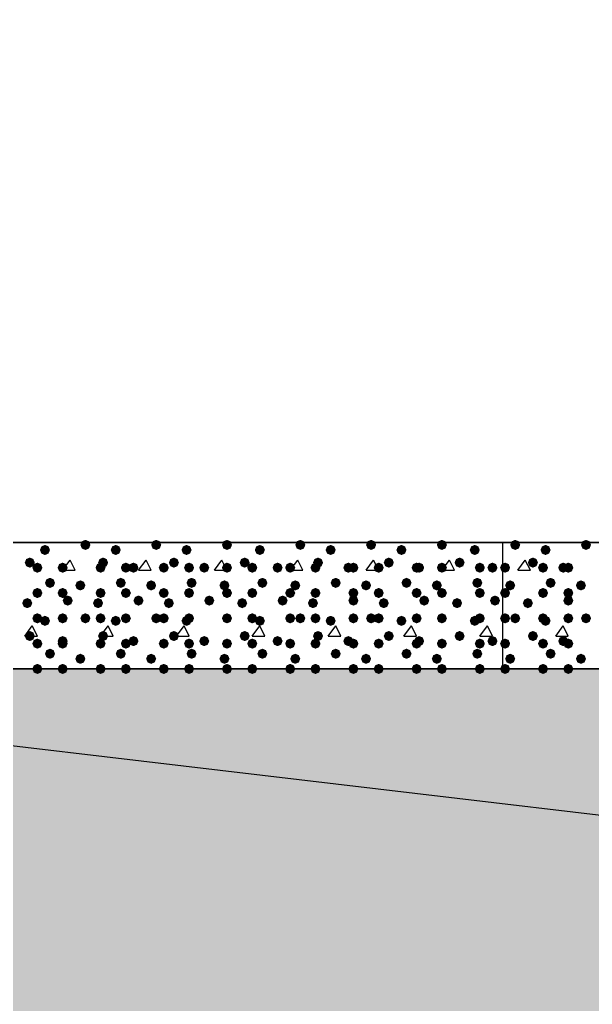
# Model space of a CAD drawing. Header units: millimetres. Extents: x 0 to 420, y 0 to 297.
# Drawn here: x 229.11 to 238.7, y 121.31 to 137.77 of the extents above; entities that cross this region are included whole.
import ezdxf

# ---------------------------------------------------------------- set-up
doc = ezdxf.new("R2010")
doc.units = ezdxf.units.MM
doc.layers.get('0').update_dxf_attribs({"linetype": 'CONTINUOUS'})

msp = doc.modelspace()

# ---------------------------------------------------------------- hatches: boundary and pattern name
at = {"true_color": 0x000008}
for points in [[(229.616, 128.905), (229.591129, 128.845204), (229.531333, 128.820333), (229.471538, 128.845204), (229.446667, 128.905), (229.471537, 128.964796), (229.531333, 128.989667), (229.591129, 128.964796)], [(230.293333, 128.989667), (230.268463, 128.929871), (230.208667, 128.905), (230.148871, 128.929871), (230.124, 128.989667), (230.148871, 129.049462), (230.208667, 129.074333), (230.268462, 129.049463)], [(230.801333, 128.905), (230.776462, 128.845204), (230.716667, 128.820333), (230.656871, 128.845204), (230.632, 128.905), (230.656871, 128.964796), (230.716667, 128.989667), (230.776462, 128.964796)], [(231.478667, 128.989667), (231.453796, 128.929871), (231.394, 128.905), (231.334204, 128.929871), (231.309333, 128.989667), (231.334204, 129.049462), (231.394, 129.074333), (231.453796, 129.049463)], [(231.986667, 128.905), (231.961796, 128.845204), (231.902, 128.820333), (231.842204, 128.845204), (231.817333, 128.905), (231.842204, 128.964796), (231.902, 128.989667), (231.961796, 128.964796)], [(232.664, 128.989667), (232.639129, 128.929871), (232.579333, 128.905), (232.519538, 128.929871), (232.494667, 128.989667), (232.519537, 129.049462), (232.579333, 129.074333), (232.639129, 129.049463)], [(233.214333, 128.905), (233.189462, 128.845204), (233.129667, 128.820333), (233.069871, 128.845204), (233.045, 128.905), (233.069871, 128.964796), (233.129667, 128.989667), (233.189462, 128.964796)], [(233.891667, 128.989667), (233.866796, 128.929871), (233.807, 128.905), (233.747204, 128.929871), (233.722333, 128.989667), (233.747204, 129.049462), (233.807, 129.074333), (233.866796, 129.049463)], [(234.399667, 128.905), (234.374796, 128.845204), (234.315, 128.820333), (234.255204, 128.845204), (234.230333, 128.905), (234.255204, 128.964796), (234.315, 128.989667), (234.374796, 128.964796)], [(235.077, 128.989667), (235.052129, 128.929871), (234.992333, 128.905), (234.932538, 128.929871), (234.907667, 128.989667), (234.932537, 129.049462), (234.992333, 129.074333), (235.052129, 129.049463)], [(235.585, 128.905), (235.560129, 128.845204), (235.500333, 128.820333), (235.440538, 128.845204), (235.415667, 128.905), (235.440537, 128.964796), (235.500333, 128.989667), (235.560129, 128.964796)], [(236.262333, 128.989667), (236.237462, 128.929871), (236.177667, 128.905), (236.117871, 128.929871), (236.093, 128.989667), (236.117871, 129.049462), (236.177667, 129.074333), (236.237462, 129.049463)], [(236.812667, 128.905), (236.787796, 128.845204), (236.728, 128.820333), (236.668204, 128.845204), (236.643333, 128.905), (236.668204, 128.964796), (236.728, 128.989667), (236.787796, 128.964796)], [(229.362, 128.693333), (229.337129, 128.633537), (229.277333, 128.608667), (229.217537, 128.633537), (229.192667, 128.693333), (229.217537, 128.753129), (229.277333, 128.778), (229.337129, 128.753129)], [(230.589667, 128.693333), (230.564796, 128.633537), (230.505, 128.608667), (230.445204, 128.633537), (230.420333, 128.693333), (230.445204, 128.753129), (230.505, 128.778), (230.564796, 128.753129)], [(231.775, 128.693333), (231.750129, 128.633537), (231.690333, 128.608667), (231.630538, 128.633537), (231.605667, 128.693333), (231.630537, 128.753129), (231.690333, 128.778), (231.750129, 128.753129)], [(232.960333, 128.693333), (232.935462, 128.633537), (232.875667, 128.608667), (232.815871, 128.633537), (232.791, 128.693333), (232.815871, 128.753129), (232.875667, 128.778), (232.935462, 128.753129)], [(234.188, 128.693333), (234.163129, 128.633537), (234.103333, 128.608667), (234.043538, 128.633537), (234.018667, 128.693333), (234.043537, 128.753129), (234.103333, 128.778), (234.163129, 128.753129)], [(235.373333, 128.693333), (235.348462, 128.633537), (235.288667, 128.608667), (235.228871, 128.633537), (235.204, 128.693333), (235.228871, 128.753129), (235.288667, 128.778), (235.348462, 128.753129)], [(236.558667, 128.693333), (236.533796, 128.633537), (236.474, 128.608667), (236.414204, 128.633537), (236.389333, 128.693333), (236.414204, 128.753129), (236.474, 128.778), (236.533796, 128.753129)], [(229.489, 128.608667), (229.464129, 128.548871), (229.404333, 128.524), (229.344538, 128.548871), (229.319667, 128.608667), (229.344537, 128.668462), (229.404333, 128.693333), (229.464129, 128.668463)], [(229.912333, 128.608667), (229.887462, 128.548871), (229.827667, 128.524), (229.767871, 128.548871), (229.743, 128.608667), (229.767871, 128.668462), (229.827667, 128.693333), (229.887462, 128.668463)], [(229.912333, 128.608667), (229.887462, 128.548871), (229.827667, 128.524), (229.767871, 128.548871), (229.743, 128.608667), (229.767871, 128.668462), (229.827667, 128.693333), (229.887462, 128.668463)], [(230.547333, 128.608667), (230.522462, 128.548871), (230.462667, 128.524), (230.402871, 128.548871), (230.378, 128.608667), (230.402871, 128.668462), (230.462667, 128.693333), (230.522462, 128.668463)], [(230.970667, 128.608667), (230.945796, 128.548871), (230.886, 128.524), (230.826204, 128.548871), (230.801333, 128.608667), (230.826204, 128.668462), (230.886, 128.693333), (230.945796, 128.668463)], [(231.097667, 128.608667), (231.072796, 128.548871), (231.013, 128.524), (230.953204, 128.548871), (230.928333, 128.608667), (230.953204, 128.668462), (231.013, 128.693333), (231.072796, 128.668463)], [(231.605667, 128.608667), (231.580796, 128.548871), (231.521, 128.524), (231.461204, 128.548871), (231.436333, 128.608667), (231.461204, 128.668462), (231.521, 128.693333), (231.580796, 128.668463)], [(232.029, 128.608667), (232.004129, 128.548871), (231.944333, 128.524), (231.884538, 128.548871), (231.859667, 128.608667), (231.884537, 128.668462), (231.944333, 128.693333), (232.004129, 128.668463)], [(232.283, 128.608667), (232.258129, 128.548871), (232.198333, 128.524), (232.138537, 128.548871), (232.113667, 128.608667), (232.138537, 128.668462), (232.198333, 128.693333), (232.258129, 128.668463)], [(232.664, 128.608667), (232.639129, 128.548871), (232.579333, 128.524), (232.519538, 128.548871), (232.494667, 128.608667), (232.519537, 128.668462), (232.579333, 128.693333), (232.639129, 128.668463)], [(233.087333, 128.608667), (233.062462, 128.548871), (233.002667, 128.524), (232.942871, 128.548871), (232.918, 128.608667), (232.942871, 128.668462), (233.002667, 128.693333), (233.062462, 128.668463)], [(233.510667, 128.608667), (233.485796, 128.548871), (233.426, 128.524), (233.366204, 128.548871), (233.341333, 128.608667), (233.366204, 128.668462), (233.426, 128.693333), (233.485796, 128.668463)], [(233.722333, 128.608667), (233.697462, 128.548871), (233.637667, 128.524), (233.577871, 128.548871), (233.553, 128.608667), (233.577871, 128.668462), (233.637667, 128.693333), (233.697462, 128.668463)], [(234.145667, 128.608667), (234.120796, 128.548871), (234.061, 128.524), (234.001204, 128.548871), (233.976333, 128.608667), (234.001204, 128.668462), (234.061, 128.693333), (234.120796, 128.668463)], [(234.696, 128.608667), (234.671129, 128.548871), (234.611333, 128.524), (234.551538, 128.548871), (234.526667, 128.608667), (234.551537, 128.668462), (234.611333, 128.693333), (234.671129, 128.668463)], [(234.780667, 128.608667), (234.755796, 128.548871), (234.696, 128.524), (234.636204, 128.548871), (234.611333, 128.608667), (234.636204, 128.668462), (234.696, 128.693333), (234.755796, 128.668463)], [(235.204, 128.608667), (235.179129, 128.548871), (235.119333, 128.524), (235.059538, 128.548871), (235.034667, 128.608667), (235.059537, 128.668462), (235.119333, 128.693333), (235.179129, 128.668463)], [(235.839, 128.608667), (235.814129, 128.548871), (235.754333, 128.524), (235.694538, 128.548871), (235.669667, 128.608667), (235.694537, 128.668462), (235.754333, 128.693333), (235.814129, 128.668463)], [(235.881333, 128.608667), (235.856462, 128.548871), (235.796667, 128.524), (235.736871, 128.548871), (235.712, 128.608667), (235.736871, 128.668462), (235.796667, 128.693333), (235.856462, 128.668463)], [(236.262333, 128.608667), (236.237462, 128.548871), (236.177667, 128.524), (236.117871, 128.548871), (236.093, 128.608667), (236.117871, 128.668462), (236.177667, 128.693333), (236.237462, 128.668463)], [(236.897333, 128.608667), (236.872462, 128.548871), (236.812667, 128.524), (236.752871, 128.548871), (236.728, 128.608667), (236.752871, 128.668462), (236.812667, 128.693333), (236.872462, 128.668463)], [(237.109, 128.608667), (237.084129, 128.548871), (237.024333, 128.524), (236.964538, 128.548871), (236.939667, 128.608667), (236.964537, 128.668462), (237.024333, 128.693333), (237.084129, 128.668463)], [(229.700667, 128.354667), (229.675796, 128.294871), (229.616, 128.27), (229.556204, 128.294871), (229.531333, 128.354667), (229.556204, 128.414462), (229.616, 128.439333), (229.675796, 128.414463)], [(230.208667, 128.312333), (230.183796, 128.252537), (230.124, 128.227667), (230.064204, 128.252537), (230.039333, 128.312333), (230.064204, 128.372129), (230.124, 128.397), (230.183796, 128.372129)], [(230.886, 128.354667), (230.861129, 128.294871), (230.801333, 128.27), (230.741538, 128.294871), (230.716667, 128.354667), (230.741537, 128.414462), (230.801333, 128.439333), (230.861129, 128.414463)], [(231.394, 128.312333), (231.369129, 128.252537), (231.309333, 128.227667), (231.249538, 128.252537), (231.224667, 128.312333), (231.249537, 128.372129), (231.309333, 128.397), (231.369129, 128.372129)], [(232.071333, 128.354667), (232.046462, 128.294871), (231.986667, 128.27), (231.926871, 128.294871), (231.902, 128.354667), (231.926871, 128.414462), (231.986667, 128.439333), (232.046462, 128.414463)], [(232.621667, 128.312333), (232.596796, 128.252537), (232.537, 128.227667), (232.477204, 128.252537), (232.452333, 128.312333), (232.477204, 128.372129), (232.537, 128.397), (232.596796, 128.372129)], [(233.256667, 128.354667), (233.231796, 128.294871), (233.172, 128.27), (233.112204, 128.294871), (233.087333, 128.354667), (233.112204, 128.414462), (233.172, 128.439333), (233.231796, 128.414463)], [(233.807, 128.312333), (233.782129, 128.252537), (233.722333, 128.227667), (233.662537, 128.252537), (233.637667, 128.312333), (233.662537, 128.372129), (233.722333, 128.397), (233.782129, 128.372129)], [(234.484333, 128.354667), (234.459463, 128.294871), (234.399667, 128.27), (234.339871, 128.294871), (234.315, 128.354667), (234.339871, 128.414462), (234.399667, 128.439333), (234.459462, 128.414463)], [(234.992333, 128.312333), (234.967462, 128.252537), (234.907667, 128.227667), (234.847871, 128.252537), (234.823, 128.312333), (234.847871, 128.372129), (234.907667, 128.397), (234.967462, 128.372129)], [(235.669667, 128.354667), (235.644796, 128.294871), (235.585, 128.27), (235.525204, 128.294871), (235.500333, 128.354667), (235.525204, 128.414462), (235.585, 128.439333), (235.644796, 128.414463)], [(236.177667, 128.312333), (236.152796, 128.252537), (236.093, 128.227667), (236.033204, 128.252537), (236.008333, 128.312333), (236.033204, 128.372129), (236.093, 128.397), (236.152796, 128.372129)], [(236.855, 128.354667), (236.830129, 128.294871), (236.770333, 128.27), (236.710538, 128.294871), (236.685667, 128.354667), (236.710537, 128.414462), (236.770333, 128.439333), (236.830129, 128.414463)], [(229.489, 128.185333), (229.464129, 128.125538), (229.404333, 128.100667), (229.344538, 128.125538), (229.319667, 128.185333), (229.344537, 128.245129), (229.404333, 128.27), (229.464129, 128.245129)], [(229.912333, 128.185333), (229.887462, 128.125538), (229.827667, 128.100667), (229.767871, 128.125538), (229.743, 128.185333), (229.767871, 128.245129), (229.827667, 128.27), (229.887462, 128.245129)], [(229.997, 128.058333), (229.972129, 127.998538), (229.912333, 127.973667), (229.852537, 127.998538), (229.827667, 128.058333), (229.852537, 128.118129), (229.912333, 128.143), (229.972129, 128.118129)], [(230.547333, 128.185333), (230.522462, 128.125538), (230.462667, 128.100667), (230.402871, 128.125538), (230.378, 128.185333), (230.402871, 128.245129), (230.462667, 128.27), (230.522462, 128.245129)], [(230.970667, 128.185333), (230.945796, 128.125538), (230.886, 128.100667), (230.826204, 128.125538), (230.801333, 128.185333), (230.826204, 128.245129), (230.886, 128.27), (230.945796, 128.245129)], [(231.182333, 128.058333), (231.157462, 127.998538), (231.097667, 127.973667), (231.037871, 127.998538), (231.013, 128.058333), (231.037871, 128.118129), (231.097667, 128.143), (231.157462, 128.118129)], [(231.605667, 128.185333), (231.580796, 128.125538), (231.521, 128.100667), (231.461204, 128.125538), (231.436333, 128.185333), (231.461204, 128.245129), (231.521, 128.27), (231.580796, 128.245129)], [(232.029, 128.185333), (232.004129, 128.125538), (231.944333, 128.100667), (231.884538, 128.125538), (231.859667, 128.185333), (231.884537, 128.245129), (231.944333, 128.27), (232.004129, 128.245129)], [(232.367667, 128.058333), (232.342796, 127.998538), (232.283, 127.973667), (232.223204, 127.998538), (232.198333, 128.058333), (232.223204, 128.118129), (232.283, 128.143), (232.342796, 128.118129)], [(232.664, 128.185333), (232.639129, 128.125538), (232.579333, 128.100667), (232.519538, 128.125538), (232.494667, 128.185333), (232.519537, 128.245129), (232.579333, 128.27), (232.639129, 128.245129)], [(233.087333, 128.185333), (233.062462, 128.125538), (233.002667, 128.100667), (232.942871, 128.125538), (232.918, 128.185333), (232.942871, 128.245129), (233.002667, 128.27), (233.062462, 128.245129)], [(233.595333, 128.058333), (233.570462, 127.998538), (233.510667, 127.973667), (233.450871, 127.998538), (233.426, 128.058333), (233.450871, 128.118129), (233.510667, 128.143), (233.570462, 128.118129)], [(233.722333, 128.185333), (233.697462, 128.125538), (233.637667, 128.100667), (233.577871, 128.125538), (233.553, 128.185333), (233.577871, 128.245129), (233.637667, 128.27), (233.697462, 128.245129)], [(234.145667, 128.185333), (234.120796, 128.125538), (234.061, 128.100667), (234.001204, 128.125538), (233.976333, 128.185333), (234.001204, 128.245129), (234.061, 128.27), (234.120796, 128.245129)], [(234.780667, 128.185333), (234.755796, 128.125538), (234.696, 128.100667), (234.636204, 128.125538), (234.611333, 128.185333), (234.636204, 128.245129), (234.696, 128.27), (234.755796, 128.245129)], [(234.780667, 128.058333), (234.755796, 127.998538), (234.696, 127.973667), (234.636204, 127.998538), (234.611333, 128.058333), (234.636204, 128.118129), (234.696, 128.143), (234.755796, 128.118129)], [(235.204, 128.185333), (235.179129, 128.125538), (235.119333, 128.100667), (235.059538, 128.125538), (235.034667, 128.185333), (235.059537, 128.245129), (235.119333, 128.27), (235.179129, 128.245129)], [(235.839, 128.185333), (235.814129, 128.125538), (235.754333, 128.100667), (235.694538, 128.125538), (235.669667, 128.185333), (235.694537, 128.245129), (235.754333, 128.27), (235.814129, 128.245129)], [(235.966, 128.058333), (235.941129, 127.998538), (235.881333, 127.973667), (235.821538, 127.998538), (235.796667, 128.058333), (235.821537, 128.118129), (235.881333, 128.143), (235.941129, 128.118129)], [(236.262333, 128.185333), (236.237462, 128.125538), (236.177667, 128.100667), (236.117871, 128.125538), (236.093, 128.185333), (236.117871, 128.245129), (236.177667, 128.27), (236.237462, 128.245129)], [(236.897333, 128.185333), (236.872462, 128.125538), (236.812667, 128.100667), (236.752871, 128.125538), (236.728, 128.185333), (236.752871, 128.245129), (236.812667, 128.27), (236.872462, 128.245129)], [(237.151333, 128.058333), (237.126462, 127.998538), (237.066667, 127.973667), (237.006871, 127.998538), (236.982, 128.058333), (237.006871, 128.118129), (237.066667, 128.143), (237.126462, 128.118129)], [(229.319667, 128.016), (229.294796, 127.956204), (229.235, 127.931333), (229.175204, 127.956204), (229.150333, 128.016), (229.175204, 128.075796), (229.235, 128.100667), (229.294796, 128.075796)], [(230.505, 128.016), (230.480129, 127.956204), (230.420333, 127.931333), (230.360538, 127.956204), (230.335667, 128.016), (230.360537, 128.075796), (230.420333, 128.100667), (230.480129, 128.075796)], [(231.690333, 128.016), (231.665462, 127.956204), (231.605667, 127.931333), (231.545871, 127.956204), (231.521, 128.016), (231.545871, 128.075796), (231.605667, 128.100667), (231.665462, 128.075796)], [(232.918, 128.016), (232.893129, 127.956204), (232.833333, 127.931333), (232.773538, 127.956204), (232.748667, 128.016), (232.773537, 128.075796), (232.833333, 128.100667), (232.893129, 128.075796)], [(234.103333, 128.016), (234.078463, 127.956204), (234.018667, 127.931333), (233.958871, 127.956204), (233.934, 128.016), (233.958871, 128.075796), (234.018667, 128.100667), (234.078462, 128.075796)], [(235.288667, 128.016), (235.263796, 127.956204), (235.204, 127.931333), (235.144204, 127.956204), (235.119333, 128.016), (235.144204, 128.075796), (235.204, 128.100667), (235.263796, 128.075796)], [(236.516333, 128.016), (236.491462, 127.956204), (236.431667, 127.931333), (236.371871, 127.956204), (236.347, 128.016), (236.371871, 128.075796), (236.431667, 128.100667), (236.491462, 128.075796)], [(229.489, 127.762), (229.464129, 127.702204), (229.404333, 127.677333), (229.344538, 127.702204), (229.319667, 127.762), (229.344537, 127.821796), (229.404333, 127.846667), (229.464129, 127.821796)], [(229.616, 127.719667), (229.591129, 127.659871), (229.531333, 127.635), (229.471538, 127.659871), (229.446667, 127.719667), (229.471537, 127.779462), (229.531333, 127.804333), (229.591129, 127.779463)], [(229.912333, 127.762), (229.887462, 127.702204), (229.827667, 127.677333), (229.767871, 127.702204), (229.743, 127.762), (229.767871, 127.821796), (229.827667, 127.846667), (229.887462, 127.821796)], [(230.293333, 127.762), (230.268463, 127.702204), (230.208667, 127.677333), (230.148871, 127.702204), (230.124, 127.762), (230.148871, 127.821796), (230.208667, 127.846667), (230.268462, 127.821796)], [(230.547333, 127.762), (230.522462, 127.702204), (230.462667, 127.677333), (230.402871, 127.702204), (230.378, 127.762), (230.402871, 127.821796), (230.462667, 127.846667), (230.522462, 127.821796)], [(230.801333, 127.719667), (230.776462, 127.659871), (230.716667, 127.635), (230.656871, 127.659871), (230.632, 127.719667), (230.656871, 127.779462), (230.716667, 127.804333), (230.776462, 127.779463)], [(230.970667, 127.762), (230.945796, 127.702204), (230.886, 127.677333), (230.826204, 127.702204), (230.801333, 127.762), (230.826204, 127.821796), (230.886, 127.846667), (230.945796, 127.821796)], [(231.478667, 127.762), (231.453796, 127.702204), (231.394, 127.677333), (231.334204, 127.702204), (231.309333, 127.762), (231.334204, 127.821796), (231.394, 127.846667), (231.453796, 127.821796)], [(231.605667, 127.762), (231.580796, 127.702204), (231.521, 127.677333), (231.461204, 127.702204), (231.436333, 127.762), (231.461204, 127.821796), (231.521, 127.846667), (231.580796, 127.821796)], [(231.986667, 127.719667), (231.961796, 127.659871), (231.902, 127.635), (231.842204, 127.659871), (231.817333, 127.719667), (231.842204, 127.779462), (231.902, 127.804333), (231.961796, 127.779463)], [(232.029, 127.762), (232.004129, 127.702204), (231.944333, 127.677333), (231.884538, 127.702204), (231.859667, 127.762), (231.884537, 127.821796), (231.944333, 127.846667), (232.004129, 127.821796)], [(232.664, 127.762), (232.639129, 127.702204), (232.579333, 127.677333), (232.519538, 127.702204), (232.494667, 127.762), (232.519537, 127.821796), (232.579333, 127.846667), (232.639129, 127.821796)], [(232.664, 127.762), (232.639129, 127.702204), (232.579333, 127.677333), (232.519538, 127.702204), (232.494667, 127.762), (232.519537, 127.821796), (232.579333, 127.846667), (232.639129, 127.821796)], [(233.087333, 127.762), (233.062462, 127.702204), (233.002667, 127.677333), (232.942871, 127.702204), (232.918, 127.762), (232.942871, 127.821796), (233.002667, 127.846667), (233.062462, 127.821796)], [(233.214333, 127.719667), (233.189462, 127.659871), (233.129667, 127.635), (233.069871, 127.659871), (233.045, 127.719667), (233.069871, 127.779462), (233.129667, 127.804333), (233.189462, 127.779463)], [(233.722333, 127.762), (233.697462, 127.702204), (233.637667, 127.677333), (233.577871, 127.702204), (233.553, 127.762), (233.577871, 127.821796), (233.637667, 127.846667), (233.697462, 127.821796)], [(233.891667, 127.762), (233.866796, 127.702204), (233.807, 127.677333), (233.747204, 127.702204), (233.722333, 127.762), (233.747204, 127.821796), (233.807, 127.846667), (233.866796, 127.821796)], [(234.145667, 127.762), (234.120796, 127.702204), (234.061, 127.677333), (234.001204, 127.702204), (233.976333, 127.762), (234.001204, 127.821796), (234.061, 127.846667), (234.120796, 127.821796)], [(234.399667, 127.719667), (234.374796, 127.659871), (234.315, 127.635), (234.255204, 127.659871), (234.230333, 127.719667), (234.255204, 127.779462), (234.315, 127.804333), (234.374796, 127.779463)], [(234.780667, 127.762), (234.755796, 127.702204), (234.696, 127.677333), (234.636204, 127.702204), (234.611333, 127.762), (234.636204, 127.821796), (234.696, 127.846667), (234.755796, 127.821796)], [(235.077, 127.762), (235.052129, 127.702204), (234.992333, 127.677333), (234.932538, 127.702204), (234.907667, 127.762), (234.932537, 127.821796), (234.992333, 127.846667), (235.052129, 127.821796)], [(235.204, 127.762), (235.179129, 127.702204), (235.119333, 127.677333), (235.059538, 127.702204), (235.034667, 127.762), (235.059537, 127.821796), (235.119333, 127.846667), (235.179129, 127.821796)], [(235.585, 127.719667), (235.560129, 127.659871), (235.500333, 127.635), (235.440538, 127.659871), (235.415667, 127.719667), (235.440537, 127.779462), (235.500333, 127.804333), (235.560129, 127.779463)], [(235.839, 127.762), (235.814129, 127.702204), (235.754333, 127.677333), (235.694538, 127.702204), (235.669667, 127.762), (235.694537, 127.821796), (235.754333, 127.846667), (235.814129, 127.821796)], [(236.262333, 127.762), (236.237462, 127.702204), (236.177667, 127.677333), (236.117871, 127.702204), (236.093, 127.762), (236.117871, 127.821796), (236.177667, 127.846667), (236.237462, 127.821796)], [(236.262333, 127.762), (236.237462, 127.702204), (236.177667, 127.677333), (236.117871, 127.702204), (236.093, 127.762), (236.117871, 127.821796), (236.177667, 127.846667), (236.237462, 127.821796)], [(236.812667, 127.719667), (236.787796, 127.659871), (236.728, 127.635), (236.668204, 127.659871), (236.643333, 127.719667), (236.668204, 127.779462), (236.728, 127.804333), (236.787796, 127.779463)], [(236.897333, 127.762), (236.872462, 127.702204), (236.812667, 127.677333), (236.752871, 127.702204), (236.728, 127.762), (236.752871, 127.821796), (236.812667, 127.846667), (236.872462, 127.821796)], [(229.362, 127.465667), (229.337129, 127.405871), (229.277333, 127.381), (229.217537, 127.405871), (229.192667, 127.465667), (229.217537, 127.525462), (229.277333, 127.550333), (229.337129, 127.525463)], [(229.912333, 127.381), (229.887462, 127.321204), (229.827667, 127.296333), (229.767871, 127.321204), (229.743, 127.381), (229.767871, 127.440796), (229.827667, 127.465667), (229.887462, 127.440796)], [(230.589667, 127.465667), (230.564796, 127.405871), (230.505, 127.381), (230.445204, 127.405871), (230.420333, 127.465667), (230.445204, 127.525462), (230.505, 127.550333), (230.564796, 127.525463)], [(231.097667, 127.381), (231.072796, 127.321204), (231.013, 127.296333), (230.953204, 127.321204), (230.928333, 127.381), (230.953204, 127.440796), (231.013, 127.465667), (231.072796, 127.440796)], [(231.775, 127.465667), (231.750129, 127.405871), (231.690333, 127.381), (231.630538, 127.405871), (231.605667, 127.465667), (231.630537, 127.525462), (231.690333, 127.550333), (231.750129, 127.525463)], [(232.283, 127.381), (232.258129, 127.321204), (232.198333, 127.296333), (232.138537, 127.321204), (232.113667, 127.381), (232.138537, 127.440796), (232.198333, 127.465667), (232.258129, 127.440796)], [(232.960333, 127.465667), (232.935462, 127.405871), (232.875667, 127.381), (232.815871, 127.405871), (232.791, 127.465667), (232.815871, 127.525462), (232.875667, 127.550333), (232.935462, 127.525463)], [(233.510667, 127.381), (233.485796, 127.321204), (233.426, 127.296333), (233.366204, 127.321204), (233.341333, 127.381), (233.366204, 127.440796), (233.426, 127.465667), (233.485796, 127.440796)], [(234.188, 127.465667), (234.163129, 127.405871), (234.103333, 127.381), (234.043538, 127.405871), (234.018667, 127.465667), (234.043537, 127.525462), (234.103333, 127.550333), (234.163129, 127.525463)], [(234.696, 127.381), (234.671129, 127.321204), (234.611333, 127.296333), (234.551538, 127.321204), (234.526667, 127.381), (234.551537, 127.440796), (234.611333, 127.465667), (234.671129, 127.440796)], [(235.373333, 127.465667), (235.348462, 127.405871), (235.288667, 127.381), (235.228871, 127.405871), (235.204, 127.465667), (235.228871, 127.525462), (235.288667, 127.550333), (235.348462, 127.525463)], [(235.881333, 127.381), (235.856462, 127.321204), (235.796667, 127.296333), (235.736871, 127.321204), (235.712, 127.381), (235.736871, 127.440796), (235.796667, 127.465667), (235.856462, 127.440796)], [(236.558667, 127.465667), (236.533796, 127.405871), (236.474, 127.381), (236.414204, 127.405871), (236.389333, 127.465667), (236.414204, 127.525462), (236.474, 127.550333), (236.533796, 127.525463)], [(237.109, 127.381), (237.084129, 127.321204), (237.024333, 127.296333), (236.964538, 127.321204), (236.939667, 127.381), (236.964537, 127.440796), (237.024333, 127.465667), (237.084129, 127.440796)], [(229.489, 127.338667), (229.464129, 127.278871), (229.404333, 127.254), (229.344538, 127.278871), (229.319667, 127.338667), (229.344537, 127.398462), (229.404333, 127.423333), (229.464129, 127.398463)], [(229.912333, 127.338667), (229.887462, 127.278871), (229.827667, 127.254), (229.767871, 127.278871), (229.743, 127.338667), (229.767871, 127.398462), (229.827667, 127.423333), (229.887462, 127.398463)], [(230.547333, 127.338667), (230.522462, 127.278871), (230.462667, 127.254), (230.402871, 127.278871), (230.378, 127.338667), (230.402871, 127.398462), (230.462667, 127.423333), (230.522462, 127.398463)], [(230.970667, 127.338667), (230.945796, 127.278871), (230.886, 127.254), (230.826204, 127.278871), (230.801333, 127.338667), (230.826204, 127.398462), (230.886, 127.423333), (230.945796, 127.398463)], [(231.605667, 127.338667), (231.580796, 127.278871), (231.521, 127.254), (231.461204, 127.278871), (231.436333, 127.338667), (231.461204, 127.398462), (231.521, 127.423333), (231.580796, 127.398463)], [(232.029, 127.338667), (232.004129, 127.278871), (231.944333, 127.254), (231.884538, 127.278871), (231.859667, 127.338667), (231.884537, 127.398462), (231.944333, 127.423333), (232.004129, 127.398463)], [(232.664, 127.338667), (232.639129, 127.278871), (232.579333, 127.254), (232.519538, 127.278871), (232.494667, 127.338667), (232.519537, 127.398462), (232.579333, 127.423333), (232.639129, 127.398463)], [(233.087333, 127.338667), (233.062462, 127.278871), (233.002667, 127.254), (232.942871, 127.278871), (232.918, 127.338667), (232.942871, 127.398462), (233.002667, 127.423333), (233.062462, 127.398463)], [(233.722333, 127.338667), (233.697462, 127.278871), (233.637667, 127.254), (233.577871, 127.278871), (233.553, 127.338667), (233.577871, 127.398462), (233.637667, 127.423333), (233.697462, 127.398463)], [(234.145667, 127.338667), (234.120796, 127.278871), (234.061, 127.254), (234.001204, 127.278871), (233.976333, 127.338667), (234.001204, 127.398462), (234.061, 127.423333), (234.120796, 127.398463)], [(234.780667, 127.338667), (234.755796, 127.278871), (234.696, 127.254), (234.636204, 127.278871), (234.611333, 127.338667), (234.636204, 127.398462), (234.696, 127.423333), (234.755796, 127.398463)], [(235.204, 127.338667), (235.179129, 127.278871), (235.119333, 127.254), (235.059538, 127.278871), (235.034667, 127.338667), (235.059537, 127.398462), (235.119333, 127.423333), (235.179129, 127.398463)], [(235.839, 127.338667), (235.814129, 127.278871), (235.754333, 127.254), (235.694538, 127.278871), (235.669667, 127.338667), (235.694537, 127.398462), (235.754333, 127.423333), (235.814129, 127.398463)], [(236.262333, 127.338667), (236.237462, 127.278871), (236.177667, 127.254), (236.117871, 127.278871), (236.093, 127.338667), (236.117871, 127.398462), (236.177667, 127.423333), (236.237462, 127.398463)], [(236.897333, 127.338667), (236.872462, 127.278871), (236.812667, 127.254), (236.752871, 127.278871), (236.728, 127.338667), (236.752871, 127.398462), (236.812667, 127.423333), (236.872462, 127.398463)], [(229.700667, 127.169333), (229.675796, 127.109537), (229.616, 127.084667), (229.556204, 127.109537), (229.531333, 127.169333), (229.556204, 127.229129), (229.616, 127.254), (229.675796, 127.229129)], [(230.208667, 127.084667), (230.183796, 127.024871), (230.124, 127), (230.064204, 127.024871), (230.039333, 127.084667), (230.064204, 127.144462), (230.124, 127.169333), (230.183796, 127.144463)], [(230.886, 127.169333), (230.861129, 127.109537), (230.801333, 127.084667), (230.741538, 127.109537), (230.716667, 127.169333), (230.741537, 127.229129), (230.801333, 127.254), (230.861129, 127.229129)], [(231.394, 127.084667), (231.369129, 127.024871), (231.309333, 127), (231.249538, 127.024871), (231.224667, 127.084667), (231.249537, 127.144462), (231.309333, 127.169333), (231.369129, 127.144463)], [(232.071333, 127.169333), (232.046462, 127.109537), (231.986667, 127.084667), (231.926871, 127.109537), (231.902, 127.169333), (231.926871, 127.229129), (231.986667, 127.254), (232.046462, 127.229129)], [(232.621667, 127.084667), (232.596796, 127.024871), (232.537, 127), (232.477204, 127.024871), (232.452333, 127.084667), (232.477204, 127.144462), (232.537, 127.169333), (232.596796, 127.144463)], [(233.256667, 127.169333), (233.231796, 127.109537), (233.172, 127.084667), (233.112204, 127.109537), (233.087333, 127.169333), (233.112204, 127.229129), (233.172, 127.254), (233.231796, 127.229129)], [(233.807, 127.084667), (233.782129, 127.024871), (233.722333, 127), (233.662537, 127.024871), (233.637667, 127.084667), (233.662537, 127.144462), (233.722333, 127.169333), (233.782129, 127.144463)], [(234.484333, 127.169333), (234.459463, 127.109537), (234.399667, 127.084667), (234.339871, 127.109537), (234.315, 127.169333), (234.339871, 127.229129), (234.399667, 127.254), (234.459462, 127.229129)], [(234.992333, 127.084667), (234.967462, 127.024871), (234.907667, 127), (234.847871, 127.024871), (234.823, 127.084667), (234.847871, 127.144462), (234.907667, 127.169333), (234.967462, 127.144463)], [(235.669667, 127.169333), (235.644796, 127.109537), (235.585, 127.084667), (235.525204, 127.109537), (235.500333, 127.169333), (235.525204, 127.229129), (235.585, 127.254), (235.644796, 127.229129)], [(236.177667, 127.084667), (236.152796, 127.024871), (236.093, 127), (236.033204, 127.024871), (236.008333, 127.084667), (236.033204, 127.144462), (236.093, 127.169333), (236.152796, 127.144463)], [(236.855, 127.169333), (236.830129, 127.109537), (236.770333, 127.084667), (236.710538, 127.109537), (236.685667, 127.169333), (236.710537, 127.229129), (236.770333, 127.254), (236.830129, 127.229129)], [(229.489, 126.915333), (229.464129, 126.855538), (229.404333, 126.830667), (229.344538, 126.855538), (229.319667, 126.915333), (229.344537, 126.975129), (229.404333, 127), (229.464129, 126.975129)], [(229.912333, 126.915333), (229.887462, 126.855538), (229.827667, 126.830667), (229.767871, 126.855538), (229.743, 126.915333), (229.767871, 126.975129), (229.827667, 127), (229.887462, 126.975129)], [(230.547333, 126.915333), (230.522462, 126.855538), (230.462667, 126.830667), (230.402871, 126.855538), (230.378, 126.915333), (230.402871, 126.975129), (230.462667, 127), (230.522462, 126.975129)], [(230.970667, 126.915333), (230.945796, 126.855538), (230.886, 126.830667), (230.826204, 126.855538), (230.801333, 126.915333), (230.826204, 126.975129), (230.886, 127), (230.945796, 126.975129)], [(231.605667, 126.915333), (231.580796, 126.855538), (231.521, 126.830667), (231.461204, 126.855538), (231.436333, 126.915333), (231.461204, 126.975129), (231.521, 127), (231.580796, 126.975129)], [(232.029, 126.915333), (232.004129, 126.855538), (231.944333, 126.830667), (231.884538, 126.855538), (231.859667, 126.915333), (231.884537, 126.975129), (231.944333, 127), (232.004129, 126.975129)], [(232.664, 126.915333), (232.639129, 126.855538), (232.579333, 126.830667), (232.519538, 126.855538), (232.494667, 126.915333), (232.519537, 126.975129), (232.579333, 127), (232.639129, 126.975129)], [(233.087333, 126.915333), (233.062462, 126.855538), (233.002667, 126.830667), (232.942871, 126.855538), (232.918, 126.915333), (232.942871, 126.975129), (233.002667, 127), (233.062462, 126.975129)], [(233.722333, 126.915333), (233.697462, 126.855538), (233.637667, 126.830667), (233.577871, 126.855538), (233.553, 126.915333), (233.577871, 126.975129), (233.637667, 127), (233.697462, 126.975129)], [(234.145667, 126.915333), (234.120796, 126.855538), (234.061, 126.830667), (234.001204, 126.855538), (233.976333, 126.915333), (234.001204, 126.975129), (234.061, 127), (234.120796, 126.975129)], [(234.780667, 126.915333), (234.755796, 126.855538), (234.696, 126.830667), (234.636204, 126.855538), (234.611333, 126.915333), (234.636204, 126.975129), (234.696, 127), (234.755796, 126.975129)], [(235.204, 126.915333), (235.179129, 126.855538), (235.119333, 126.830667), (235.059538, 126.855538), (235.034667, 126.915333), (235.059537, 126.975129), (235.119333, 127), (235.179129, 126.975129)], [(235.839, 126.915333), (235.814129, 126.855538), (235.754333, 126.830667), (235.694538, 126.855538), (235.669667, 126.915333), (235.694537, 126.975129), (235.754333, 127), (235.814129, 126.975129)], [(236.262333, 126.915333), (236.237462, 126.855538), (236.177667, 126.830667), (236.117871, 126.855538), (236.093, 126.915333), (236.117871, 126.975129), (236.177667, 127), (236.237462, 126.975129)], [(236.897333, 126.915333), (236.872462, 126.855538), (236.812667, 126.830667), (236.752871, 126.855538), (236.728, 126.915333), (236.752871, 126.975129), (236.812667, 127), (236.872462, 126.975129)]]:
    msp.add_hatch(color=0, dxfattribs=at).paths.add_polyline_path(points, flags=0)
at = {"true_color": 0x000007}
for points in [[(237.49, 128.989667), (237.465129, 128.929871), (237.405333, 128.905), (237.345538, 128.929871), (237.320667, 128.989667), (237.345537, 129.049462), (237.405333, 129.074333), (237.465129, 129.049463)], [(237.998, 128.905), (237.973129, 128.845204), (237.913333, 128.820333), (237.853538, 128.845204), (237.828667, 128.905), (237.853537, 128.964796), (237.913333, 128.989667), (237.973129, 128.964796)], [(238.675333, 128.989667), (238.650462, 128.929871), (238.590667, 128.905), (238.530871, 128.929871), (238.506, 128.989667), (238.530871, 129.049462), (238.590667, 129.074333), (238.650462, 129.049463)], [(237.786333, 128.693333), (237.761462, 128.633537), (237.701667, 128.608667), (237.641871, 128.633537), (237.617, 128.693333), (237.641871, 128.753129), (237.701667, 128.778), (237.761462, 128.753129)], [(237.320667, 128.608667), (237.295796, 128.548871), (237.236, 128.524), (237.176204, 128.548871), (237.151333, 128.608667), (237.176204, 128.668462), (237.236, 128.693333), (237.295796, 128.668463)], [(237.955667, 128.608667), (237.930796, 128.548871), (237.871, 128.524), (237.811204, 128.548871), (237.786333, 128.608667), (237.811204, 128.668462), (237.871, 128.693333), (237.930796, 128.668463)], [(238.294333, 128.608667), (238.269463, 128.548871), (238.209667, 128.524), (238.149871, 128.548871), (238.125, 128.608667), (238.149871, 128.668462), (238.209667, 128.693333), (238.269462, 128.668463)], [(238.379, 128.608667), (238.354129, 128.548871), (238.294333, 128.524), (238.234537, 128.548871), (238.209667, 128.608667), (238.234537, 128.668462), (238.294333, 128.693333), (238.354129, 128.668463)], [(237.405333, 128.312333), (237.380462, 128.252537), (237.320667, 128.227667), (237.260871, 128.252537), (237.236, 128.312333), (237.260871, 128.372129), (237.320667, 128.397), (237.380462, 128.372129)], [(238.082667, 128.354667), (238.057796, 128.294871), (237.998, 128.27), (237.938204, 128.294871), (237.913333, 128.354667), (237.938204, 128.414462), (237.998, 128.439333), (238.057796, 128.414463)], [(238.590667, 128.312333), (238.565796, 128.252537), (238.506, 128.227667), (238.446204, 128.252537), (238.421333, 128.312333), (238.446204, 128.372129), (238.506, 128.397), (238.565796, 128.372129)], [(237.320667, 128.185333), (237.295796, 128.125538), (237.236, 128.100667), (237.176204, 128.125538), (237.151333, 128.185333), (237.176204, 128.245129), (237.236, 128.27), (237.295796, 128.245129)], [(237.955667, 128.185333), (237.930796, 128.125538), (237.871, 128.100667), (237.811204, 128.125538), (237.786333, 128.185333), (237.811204, 128.245129), (237.871, 128.27), (237.930796, 128.245129)], [(238.379, 128.185333), (238.354129, 128.125538), (238.294333, 128.100667), (238.234537, 128.125538), (238.209667, 128.185333), (238.234537, 128.245129), (238.294333, 128.27), (238.354129, 128.245129)], [(238.379, 128.058333), (238.354129, 127.998538), (238.294333, 127.973667), (238.234537, 127.998538), (238.209667, 128.058333), (238.234537, 128.118129), (238.294333, 128.143), (238.354129, 128.118129)], [(237.701667, 128.016), (237.676796, 127.956204), (237.617, 127.931333), (237.557204, 127.956204), (237.532333, 128.016), (237.557204, 128.075796), (237.617, 128.100667), (237.676796, 128.075796)], [(237.320667, 127.762), (237.295796, 127.702204), (237.236, 127.677333), (237.176204, 127.702204), (237.151333, 127.762), (237.176204, 127.821796), (237.236, 127.846667), (237.295796, 127.821796)], [(237.49, 127.762), (237.465129, 127.702204), (237.405333, 127.677333), (237.345538, 127.702204), (237.320667, 127.762), (237.345537, 127.821796), (237.405333, 127.846667), (237.465129, 127.821796)], [(237.955667, 127.762), (237.930796, 127.702204), (237.871, 127.677333), (237.811204, 127.702204), (237.786333, 127.762), (237.811204, 127.821796), (237.871, 127.846667), (237.930796, 127.821796)], [(237.998, 127.719667), (237.973129, 127.659871), (237.913333, 127.635), (237.853538, 127.659871), (237.828667, 127.719667), (237.853537, 127.779462), (237.913333, 127.804333), (237.973129, 127.779463)], [(238.379, 127.762), (238.354129, 127.702204), (238.294333, 127.677333), (238.234537, 127.702204), (238.209667, 127.762), (238.234537, 127.821796), (238.294333, 127.846667), (238.354129, 127.821796)], [(238.675333, 127.762), (238.650462, 127.702204), (238.590667, 127.677333), (238.530871, 127.702204), (238.506, 127.762), (238.530871, 127.821796), (238.590667, 127.846667), (238.650462, 127.821796)], [(237.786333, 127.465667), (237.761462, 127.405871), (237.701667, 127.381), (237.641871, 127.405871), (237.617, 127.465667), (237.641871, 127.525462), (237.701667, 127.550333), (237.761462, 127.525463)], [(238.294333, 127.381), (238.269463, 127.321204), (238.209667, 127.296333), (238.149871, 127.321204), (238.125, 127.381), (238.149871, 127.440796), (238.209667, 127.465667), (238.269462, 127.440796)], [(237.320667, 127.338667), (237.295796, 127.278871), (237.236, 127.254), (237.176204, 127.278871), (237.151333, 127.338667), (237.176204, 127.398462), (237.236, 127.423333), (237.295796, 127.398463)], [(237.955667, 127.338667), (237.930796, 127.278871), (237.871, 127.254), (237.811204, 127.278871), (237.786333, 127.338667), (237.811204, 127.398462), (237.871, 127.423333), (237.930796, 127.398463)], [(238.379, 127.338667), (238.354129, 127.278871), (238.294333, 127.254), (238.234537, 127.278871), (238.209667, 127.338667), (238.234537, 127.398462), (238.294333, 127.423333), (238.354129, 127.398463)], [(237.405333, 127.084667), (237.380462, 127.024871), (237.320667, 127), (237.260871, 127.024871), (237.236, 127.084667), (237.260871, 127.144462), (237.320667, 127.169333), (237.380462, 127.144463)], [(238.082667, 127.169333), (238.057796, 127.109537), (237.998, 127.084667), (237.938204, 127.109537), (237.913333, 127.169333), (237.938204, 127.229129), (237.998, 127.254), (238.057796, 127.229129)], [(238.590667, 127.084667), (238.565796, 127.024871), (238.506, 127), (238.446204, 127.024871), (238.421333, 127.084667), (238.446204, 127.144462), (238.506, 127.169333), (238.565796, 127.144463)], [(237.320667, 126.915333), (237.295796, 126.855538), (237.236, 126.830667), (237.176204, 126.855538), (237.151333, 126.915333), (237.176204, 126.975129), (237.236, 127), (237.295796, 126.975129)], [(237.955667, 126.915333), (237.930796, 126.855538), (237.871, 126.830667), (237.811204, 126.855538), (237.786333, 126.915333), (237.811204, 126.975129), (237.871, 127), (237.930796, 126.975129)], [(238.379, 126.915333), (238.354129, 126.855538), (238.294333, 126.830667), (238.234537, 126.855538), (238.209667, 126.915333), (238.234537, 126.975129), (238.294333, 127), (238.354129, 126.975129)]]:
    msp.add_hatch(color=0, dxfattribs=at).paths.add_polyline_path(points, flags=0)
at = {"true_color": 0x000008}
h = msp.add_hatch(color=0, dxfattribs=at)
h.paths.add_polyline_path([(379.518333, 126.915333), (218.101333, 126.915333), (379.518333, 107.865333)], flags=0)
h.paths.add_polyline_path([(218.101333, 126.915333), (379.518333, 107.865333), (218.101333, 107.865333)], flags=0)

# ---------------------------------------------------------------- linework, layer by layer
at = {"color": 0, "true_color": 0x000007}
for points in [[(32.342667, 126.915333), (32.342667, 150.241), (380.576667, 150.241), (380.576667, 126.915333), (218.101333, 126.915333), (218.101333, 105.748667), (194.775667, 105.748667), (194.775667, 126.915333)], [(32.342667, 126.915333), (32.342667, 150.241), (380.576667, 150.241), (380.576667, 126.915333), (218.101333, 126.915333), (218.101333, 105.748667), (194.775667, 105.748667), (194.775667, 126.915333)], [(237.193667, 129.032), (237.193667, 126.915333), (239.310333, 126.915333), (239.310333, 129.032)]]:
    msp.add_lwpolyline(points, close=True, dxfattribs=at)
at = {"color": 0, "true_color": 0x0000fd}
msp.add_lwpolyline([(215.984667, 129.032), (378.46, 129.032), (378.46, 148.124333), (34.459333, 148.124333), (34.459333, 129.032), (196.934667, 129.032), (196.934667, 107.865333), (215.984667, 107.865333)], close=True, dxfattribs=at)
at = {"color": 0, "true_color": 0x000007}
for points in [[(237.193667, 129.032), (218.101333, 129.032)], [(237.447667, 128.566333), (237.574667, 128.735667)], [(237.659333, 128.566333), (237.574667, 128.735667)], [(237.447667, 128.566333), (237.659333, 128.566333)], [(238.082667, 127.465667), (238.209667, 127.635)], [(238.294333, 127.465667), (238.209667, 127.635)], [(238.082667, 127.465667), (238.294333, 127.465667)], [(218.101333, 126.915333), (237.193667, 126.915333)]]:
    msp.add_lwpolyline(points, dxfattribs=at)
at = {"color": 0, "true_color": 0x000008}
for points in [[(229.827667, 128.566333), (229.954667, 128.735667)], [(230.039333, 128.566333), (229.954667, 128.735667)], [(231.097667, 128.566333), (231.224667, 128.735667)], [(231.309333, 128.566333), (231.224667, 128.735667)], [(232.367667, 128.566333), (232.494667, 128.735667)], [(232.579333, 128.566333), (232.494667, 128.735667)], [(233.637667, 128.566333), (233.764667, 128.735667)], [(233.849333, 128.566333), (233.764667, 128.735667)], [(234.907667, 128.566333), (235.034667, 128.735667)], [(235.119333, 128.566333), (235.034667, 128.735667)], [(236.177667, 128.566333), (236.304667, 128.735667)], [(236.389333, 128.566333), (236.304667, 128.735667)], [(229.827667, 128.566333), (230.039333, 128.566333)], [(231.097667, 128.566333), (231.309333, 128.566333)], [(232.367667, 128.566333), (232.579333, 128.566333)], [(233.637667, 128.566333), (233.849333, 128.566333)], [(234.907667, 128.566333), (235.119333, 128.566333)], [(236.177667, 128.566333), (236.389333, 128.566333)], [(229.192667, 127.465667), (229.319667, 127.635)], [(229.404333, 127.465667), (229.319667, 127.635)], [(230.462667, 127.465667), (230.589667, 127.635)], [(230.674333, 127.465667), (230.589667, 127.635)], [(231.732667, 127.465667), (231.859667, 127.635)], [(231.944333, 127.465667), (231.859667, 127.635)], [(233.002667, 127.465667), (233.129667, 127.635)], [(233.214333, 127.465667), (233.129667, 127.635)], [(234.272667, 127.465667), (234.399667, 127.635)], [(234.484333, 127.465667), (234.399667, 127.635)], [(235.542667, 127.465667), (235.669667, 127.635)], [(235.754333, 127.465667), (235.669667, 127.635)], [(236.812667, 127.465667), (236.939667, 127.635)], [(237.024333, 127.465667), (236.939667, 127.635)], [(229.192667, 127.465667), (229.404333, 127.465667)], [(230.462667, 127.465667), (230.674333, 127.465667)], [(231.732667, 127.465667), (231.944333, 127.465667)], [(233.002667, 127.465667), (233.214333, 127.465667)], [(234.272667, 127.465667), (234.484333, 127.465667)], [(235.542667, 127.465667), (235.754333, 127.465667)], [(236.812667, 127.465667), (237.024333, 127.465667)]]:
    msp.add_lwpolyline(points, dxfattribs=at)
for points in [[(379.518333, 126.915333), (218.101333, 126.915333), (379.518333, 107.865333)], [(218.101333, 126.915333), (379.518333, 107.865333), (218.101333, 107.865333)]]:
    msp.add_lwpolyline(points, close=True, dxfattribs=at)

doc.saveas('drawing.dxf')
